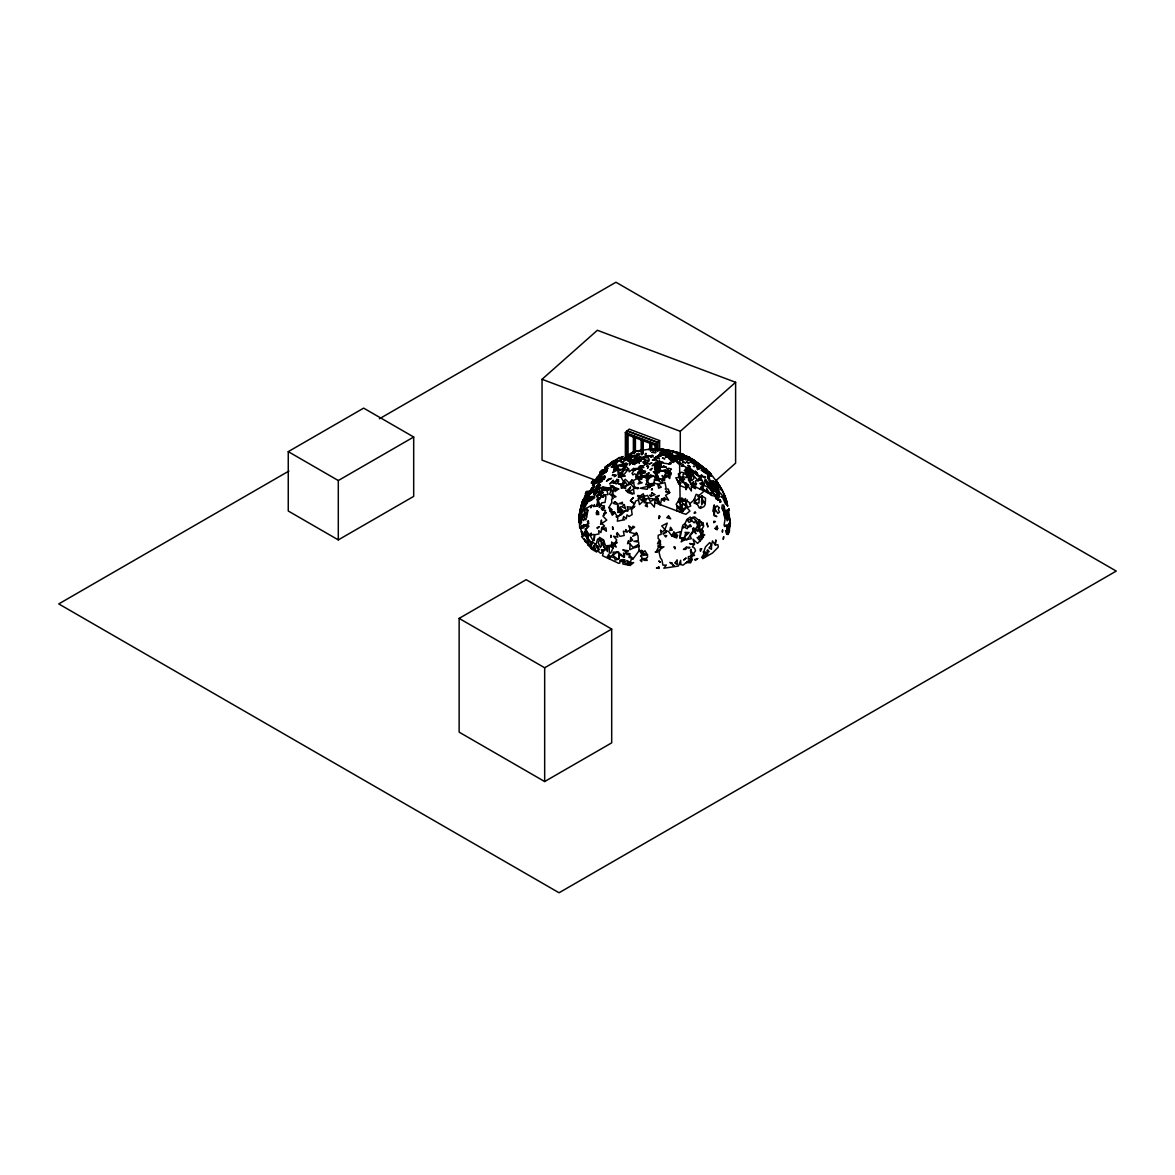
<?xml version="1.0" encoding="UTF-8"?>
<svg xmlns="http://www.w3.org/2000/svg" width="1175" height="1175" viewBox="0 0 1175 1175"><rect width="100%" height="100%" fill="white"/><g stroke="black" fill="none" stroke-linecap="round" stroke-linejoin="round"><path stroke-width="1.5" d="M714.444 487.184L716.309 489.432L714.312 490.93L714.664 488.315L719.085 497.172L717.969 497.143L718.468 494.455L716.912 492.883L712.858 489.637L713.034 491.738L709.098 487.625L709.964 485.143L713.68 491.796L711.448 491.635L711.507 495.395L715.34 496.261L715.737 498.699L719.996 500.726L715.678 494.44L715.34 496.261L713.548 492.81L710.816 492.633L711.507 495.395L703.59 489.373L709.274 492.913L706.66 488.756L708.099 492.913L697.142 487.728L693.221 485.216L693 483.38L696.349 484.688L693.705 484.761L693 483.38M629.815 464.184L630.094 461.32L632.414 461.511L629.492 465.183M600.689 478.049L598.736 482.558L597.355 482.808L601.203 476.58L598.736 477.476L598.192 476.462L604.728 469.883L603.025 472.849L604.156 472.658L604.538 471.513L603.025 471.16L598.633 475.89L598.736 477.476L600.587 477.358L600.866 479.415L605.331 476.918L604.2 479.4M622.633 462.994L623.337 461.525L628.801 458.265L622.941 459.425L627.729 455.621L631.621 454.431L628.919 454.578L631.812 453.55L630.49 453.418L635.675 451.479L632.341 452.287L637.393 450.862L650.921 449.056L653.785 450.598L652.889 449.761L671.263 451.538L666.622 451.082L668.737 452.155L667.385 450.818L669.163 451.009L664.007 449.599L663.038 449.482L666.563 450.422L662.098 450.818L663.669 450.26L657.075 449.335L666.651 449.878L660.923 449.114L675.537 451.89L665.946 449.687L673.804 451.347M655.195 480.516L656.223 478.357L654.769 477.593L657.721 477.241L660.512 479.429L657.971 480.413L656.869 480.325L656.854 479.18L657.971 480.413M603.01 487.067L601.908 487.317M600.543 485.642L599.456 484.688L594.844 491.458L594.095 494.807L596.915 492.252L601.6 491.062L601.321 488.462L598.677 487.728L592.567 490.753L593.448 489.02L591.363 492.913L588.029 494.587L585.928 500.697L586.898 503.385L579.995 516.427L580.068 512.271L579.76 513.123L578.717 522.537L580.538 508.437L579.907 511.198L579.76 512.153L582.242 502.004L581.052 508.878L582.257 505.705L580.993 506.587C580.803 504.222 590.335 483.762 587.72 493.882L591.877 489.387C592.743 485.686 596.327 483.131 597.267 478.959L598.192 476.462L592.435 485.231L596.401 480.619L596.533 482.91L594.991 482.293L593.037 483.909L597.208 476.844L598.633 475.89L599.47 476.83L602.261 472.849L599.162 474.759L603.025 471.16L604.538 471.513M671.292 459.91L671.792 459.131L669.838 457.104M599.088 488.036L596.871 491.209L598.677 487.728M601.952 474.127L596.533 482.91L600.425 478.842L605.331 476.918M633.78 468.149L632.87 470.411L636.938 469.119L635.807 468.37L632.018 473.275L632.914 474.891L634.441 473.863L636.688 474.832L638.495 476.712L638.054 479.268L640.404 476.418L640.551 471.601L639.964 469.985L637.202 468.37M607.989 464.889L604.993 467.87L610.104 465.212L613.835 461.158L610.178 464.287L624.336 458.265L623.661 459.704L630.064 459.072L632.62 456.737L631.048 457.046L632.899 456.267L631.592 455.782L636.835 455.063L636.806 453.888L641.051 457.413L645.707 456.708L646.133 457.824L648.482 457.912L649.364 460.071L644.693 460.409L643.327 462.979L645.809 462.495L644.693 460.409L648.894 461.349L643.592 465.623L639.435 466.196L638.759 468.223L641.197 466.049L643.827 467.503L634.808 468.972L635.616 470.117L632.796 469.104L629.183 471.836L628.684 468.752L624.424 474.054L621.208 475.758L618.74 475.537L618.373 477.388L625.247 475.978L621.208 475.758L620.929 477.212L623.499 481.442L625.056 481.765L621.017 485.378L621.369 488.33L630.329 484.027L625.291 479.282L621.751 484.35L618.006 483.454L622.412 485.495L622.486 487.419L625.658 488.58L625.438 486.009L623.249 486.406L624.013 483.322L625.688 482.514L627.053 485.275L632.179 479.723L631.048 482.029L633.619 482.47L634.691 488.315L638.466 488.492L637.922 487.508L637.349 488.668L635.734 487.228L633.384 487.126L630.975 484.467L633.619 482.47L633.516 480.428L639.42 477.549L639.156 481.148L641.726 475.846L646.221 478.152L653.99 476.139L655.958 478.019L658.176 476.154L656.384 479.018L654.372 479.4L653.932 485.143L650.025 484.541L647.278 486.45L640.14 488.212L647.234 489.314L647.924 487.419L653.858 485.246L650.436 485.025L646.25 480.134L649.334 477.887L645.736 484.732L654.431 483.116L657.897 484.306L661.275 487.155L658.617 488.198L657.897 484.306L664.991 482.646L666.034 487.552L665.241 489.153L668.134 488.962L669.706 492.633L665.564 495.321L668.663 500.212L665.021 498.714L661.525 499.302L660.35 504.927L655.195 499.243L649.437 498.347L640.918 499.845L643.107 501.137L646.118 500.756L644.032 502.694L650.803 502.973L654.313 507.101L655.195 499.243L650.172 501.49L647.645 495.424L643.518 496.438L637.775 495.453L637.482 496.188L640.507 495.732L643.298 493.706L644.708 498.567L643.107 501.137L639.464 504.648L638.495 499.86L635.528 501.137L634.808 503.664L630.285 500.638L634.206 503.913L632.37 507.409L629.991 508.951L627.949 509.216L627.215 506.733L632.37 507.409L634.823 506.278L631.489 509.73L632.135 514.577L628.977 516.471L626.995 514.87L626.275 518.792L623.675 516.457L622.97 518.762L624.718 519.688L617.345 521.186L617.8 517.881L616.361 516.809L616.655 515.487L614.319 511.83L614.657 513.02L612.263 515.223L608.9 507.673L611.955 510.141L610.031 511.331L611.793 509.583L609.017 507.159L611.837 502.474L611.587 499.213L613.35 498.494L612.204 497.524L612.792 490.988L612.293 494.176L616.008 496.673L614.334 497.319L612.983 494.19L611.514 495.542L609.502 493.97L610.633 492.002L609.825 488.345L612.454 485.76L610.985 487.816L611.397 490.871L609.825 488.345L603.921 487.096L598.971 488.55L598.413 487.757L598.809 483.468L601.938 477.726L604.611 475.567L604.949 476.844L601.938 477.726L599.162 480.399L598.178 481.926L598.809 483.468L602.143 480.839L601.292 481.618L598.06 480.267L599.162 480.399L600.146 477.814L598.119 480.193L599.661 476.007L604.684 469.192L619.533 457.442L604.802 467.459L614.305 460.409M620.283 460.982L622.074 459.072L618.329 461.437M665.593 457.31L667.18 456.267M601.717 491.738L596.459 496.526L599.426 492.325L599.456 484.688M600.072 481.97L542.042 460.13L542.042 379.29L597.37 330.278L735.609 382.301L735.609 463.141L712.667 483.468M625.364 459.484L625.364 432.532L629.198 429.125L659.616 440.581L659.616 449.57M634.603 462.627L633.384 463.699L633.384 460.262M655.782 451.156L655.782 443.974L659.616 440.581M655.004 450.348L655.004 445.178L656.942 443.46L656.942 450.363M680.281 458.265L680.281 431.313L735.609 382.301M654.681 502.518L680.281 512.153L687.023 506.175M689.725 503.781L695.13 499.008M697.818 496.614L704.574 490.636M725.092 496.555L724.006 493.985L726.003 498.978L723.638 493.573L727.193 502.548L722.801 491.429L723.506 492.883L717.763 482.896L709.347 472.174L710.963 474.245C704.677 469.838 709.377 470.235 711.257 475.317L706.058 469.031L706.072 470L704.016 468.296L709.964 475.758L707.232 471.043L706.175 470.837L706.586 472.423L690.445 459.352L688.682 459.454L685.73 457.354L688.139 460.321L675.889 456.767L679.135 459.278L669.926 456.106L667.576 457.413L670.396 457.839L673.128 457.002L672.878 456.252L669.926 456.106L673.128 457.002L672.306 459.484L674.494 460.938L676.624 460.747L679.62 463.449L679.547 460.85L680.281 512.153M613.967 460.688L610.398 463.038M638.495 460.203L634.485 462.656L629.036 463.258L634.617 460.012L640.874 460.997L638.73 461.951L639.376 463.391L639.171 461.114L641.021 461.041M288.257 451.641L363.648 408.122L413.688 437.012L413.688 496.379L338.297 539.898L288.257 511.008L288.257 451.641L338.297 480.531L413.688 437.012M288.933 471.028L58.75 603.921L559.05 892.765L1116.25 571.079L615.95 282.235L379.407 418.785M459.131 618.388L526.15 579.686L611.69 629.08L611.69 742.85L544.671 781.537L459.131 732.143L459.131 618.388L544.671 667.767L611.69 629.08M608.107 468.399L604.758 470.088L606.403 469.897M700.55 476.154L701.225 478.577M625.262 459.072L626.98 457.824L629.051 461.099L640.639 457.016L636.571 458.558M620.473 466.02L623.073 465.006M662.95 462.157L658.558 464.478L654.46 463.332L658.499 462.186L660.614 462.862L661.701 467.048L665.843 467.151L671.16 473.407L670.808 475.067L664.903 475.082L664.565 480.692L661.643 480.472M642.828 461.951L644.355 461.496L644.781 464.536L647.895 463.655L644.355 463.229M668.781 458.691L671.938 458.162L671.512 457.266L672.541 456.855L671.278 457.046L672.57 456.473L675.552 456.693L673.951 455.709L670 454.96L675.654 457.163L673.73 457.897L674.127 459.381L677.887 459.792L674.494 459.822L678.416 463.831L681.368 463.391M606.065 490.518L608.958 489.711L602.746 489.329L609.149 488.124L603.186 488.139M629.051 461.099L634.603 459.675L634.03 459.131M627.259 464.536L625.643 464.757L625.643 463.42M689.02 467.033L687.287 467.209L684.261 470.587L691.473 474.788L691.708 475.743L689.652 476.418L693.867 473.246L690.518 471.616L691.473 474.788L689.842 471.586L688.521 472.365L688.8 471.072L686.567 470.397L685.627 471.41L687.067 476.448L691.355 480.061M665.241 456.869L666.049 456.869M645.898 477.344L650.436 477.579M659.307 456.722L656.017 456.561L656.531 457.354M663.082 455.195C652.668 455.665 665.77 451.597 669.192 453.932L667.797 455.68L665.799 455.665L667.797 455.68L665.637 454.593L668.252 454.813L666.416 453.491L667.943 453.418L661.554 452.067L665.799 454.343L659.895 452.169L661.613 453.521L659.337 454.417L661.187 455.459L658.22 455.577L660.938 456.414M696.981 467.768L699.536 468.781L700.726 467.195L703.928 468.032L691.517 458.441L703.605 467.444L694.19 460.262L699.008 464.727L676.58 453.844L681.133 454.064L683.718 455.65L670.661 451.009L675.228 452.551L673.539 451.435M696.995 464.478L698.347 466.446L695.541 465.271M633.075 463.978L634.867 464.595M542.042 379.29L680.281 431.313M627.083 431.005L657.501 442.446L657.501 451.435M625.364 432.532L655.782 443.974M655.004 445.178L626.143 434.309L626.143 458.426M610.31 485.818L618.843 489.035M627.377 492.252L632.488 494.176M639.317 496.746L646.147 499.316M682.631 456.385L683.395 456.722M696.305 466.548L698.64 467.665L696.569 466.064M725.812 498.729L727.707 506.19L726.591 501.079L727.193 505.059L726.326 502.841L725.577 504.207L722.214 496.54L721.332 496.996C724.123 495.718 720.334 493.353 719.232 492.002L717.763 487.126L716.03 485.51L718.836 489.711L715.957 487.038L712.961 480.56L717.293 490.665L714.65 489.549L714.473 490.489L710.126 487.287L708.055 484.085L708.29 486.421L709.729 485.51L708.554 482.103L712.711 485.745L715.457 490.122L714.738 487.933L713.504 488.447L711.286 482.852L712.711 485.745L710.478 486.391L710.919 488.962L704.633 485.51L702.474 481.118L698.787 479.606L702.253 480.325L698.376 478.666L701.651 476.771L705.176 476.551L705.044 478.21L701.372 474.773L701.651 476.771L699.389 475.611L700.638 477.755L694.836 473.554L697.083 473.231L697.832 474.392L694.337 472.497L691.473 469.192L690.944 470.72L693.265 472.335L693.647 471.131L690.944 470.72L683.101 465.373L681.192 465.902L683.218 466.284L683.174 464.228L680.178 463.64M706.058 469.031L705.132 468.399L707.306 470.441M714.664 488.315L718.439 491.561L718.468 494.455L717.543 492.78L719.893 496.702L718.483 495.395L717.484 496.819L718.013 500.344L715.634 494.998L711.242 492.472L712.05 491.473L710.904 488.741L707.805 485.216L709.098 487.625M716.765 481.412L722.61 490.988L716.133 480.325L717.249 481.941M708.011 477.74L709.92 480.355M705.646 479.797L707.673 482.94L706.704 483.542L705.117 479.841M712.476 482.382L713.739 484.834M712.74 486.509L714.312 490.93L712.021 486.92L710.655 490.357L709.113 486.186L711.183 486.979L710.919 486.186M638.686 467.459L639.435 469.677L642.299 469.486L639.964 469.985L642.328 472.893L640.933 479.503L640.404 476.418L646.485 477.182L645.721 475.17L641.286 476.462L642.035 478.974M659.616 460.35L659.616 471.131L655.782 474.524L655.782 461.951M657.721 451.244L657.721 442.255L627.303 430.814L627.083 459.763M657.721 462.025L657.721 472.82M657.501 460.424L657.501 473.011M656.942 462.421L656.942 471.028L655.004 472.747L655.004 464.125M651.758 443.239L651.758 450.128M650.965 442.931L650.965 449.834M650.539 451.215L650.539 442.593L649.746 442.299L649.746 449.188M643.18 440.008L643.18 453.785M642.387 439.714L642.387 453.491M641.961 454.872L641.961 439.362L641.168 439.068L641.168 454.578M635.411 437.085L635.411 452.595M635.411 459.484L635.411 462.921L634.192 464.008L634.192 460.556M634.603 436.792L634.603 452.287M634.192 453.668L634.192 436.439L633.384 436.145L633.384 453.374M628.067 434.324L628.067 460.159M544.671 667.767L544.671 781.537M338.297 480.531L338.297 539.898M654.725 449.717L655.856 450.613L654.725 449.717M675.023 547.242L675.023 548.901L673.892 546.83L675.023 547.242M728.412 510.303L728.412 512.55L727.369 509.774L727.193 511.375L728.28 518.058L726.517 510.391L725.548 511.242L725.239 515.825L723.888 514.224L725.078 518.909L724.064 525.298L725.225 525.034L724.476 526.473L727.648 525.019L728.192 530.292L727.193 531.688L726.752 525.181L727.766 525.857L727.281 530.072L728.192 530.292L729.264 523.007L728.015 534.228L729.367 531.996L729.719 524.535L727.795 534.537L727.207 532.848L726.693 534.287L725.592 530.748L727.281 530.072L728.383 526.679L728.911 529.749L730.395 523.477L729.748 525.93L730.307 522.508L728.412 510.303M590.849 505.647L590.834 507.82L591.759 504.942L593.816 506.704L594.359 504.604L595.064 506.41L596.915 506.102L599.485 503.208L599.162 507.365L600.719 505.573L600.278 504.222L598.736 505.309L598.648 500.623L596.915 506.102L597.62 500.388L596.753 499.728L599.808 498.758L602.026 495.395L603.216 497.304L604.493 494.807L607.989 494.616L606.697 489.241L604.684 490.518L603.553 489.593L599.823 495.174L598.222 494.117L597.311 497.906L597.722 499.008L598.178 497.275L599.808 498.758L601.189 495.894L603.216 497.304L603.73 494.293L605.992 496.643L605.037 502.445L601.85 502.709L600.924 505.632L604.391 505.823L604.053 507.057L602.276 509.847L600.998 508.07L604.053 507.057L604.552 507.938L602.276 509.847L605.551 510.435L603.01 516.178L606.77 520.114L600.557 524.373L601.394 520.055L601.894 523.595L604.582 526.003L601.82 527.384L600.939 532.583L598.721 530.674L598.942 533.979L594.932 534.713L594.08 540.559L594.168 534.434L591.201 534.977L590.335 533.479L590.056 535.198L592.89 540.515L591.333 545.655L591.627 541.939L595.373 543.819L591.715 548.989L581.508 536.505L582.374 536.108L582.11 531.57L581.508 532.451L581.361 531.555L583.094 536.299L579.892 526.576L579.672 528.045L579.437 522.508L581.155 515.002L581.478 522.787L579.892 524.52L582.712 514.386L585.914 515.193L586.604 517.587L587.897 510.273L586.237 508.423L590.849 505.647M660.6 530.336L661.202 534.302L658.22 535.286L658.103 538.414L659.542 539.751L657.486 543.79L660.497 543.863L660.791 544.98L657.736 545.949L658.764 547.051L663.948 546.786L657.486 551.09L657.06 549.988L659.204 545.905L661.187 547.08L659.058 552.25L660.321 557.611L661.98 560.123L662.906 565.146L666.328 565.087L663.831 568.201L678.43 566.071L680.633 560.299L680.839 564.529L679.679 564.162L683.072 565.16L688.947 560.431L692.002 559.506L690.445 550.488L694.572 555.393L688.403 556.656L688.256 559.021L690.239 558.36L695.585 550.767L694.543 548.152L692.325 546.904L693.911 544.994L689.534 543.511L694.601 544.172L692.956 539.134L697.553 543.393L702.209 538.767L701.284 537.386L697.127 537.533L700.036 541.087L699.801 537.548L698.611 536.432L701.078 535.418L703.252 531.159L701.402 529.293L698.934 531.129L698.376 527.296L703.076 523.227L703.678 526.194L700.3 532.378L701.078 535.418L702.826 531.247L702.048 533.494L703.458 537.474L701.284 537.386L704.736 534.992L700.3 532.378L698.831 520.452L694.66 516.927L691.326 517.896L691.12 521.347L689.005 522.405L686.861 519.585L690.224 517.015L691.252 519.893L694.131 522.846L695.747 520.525L692.956 517.367L691.252 519.893L686.861 519.585L684.981 523.624L682.778 525.254L680.017 537.988L684.158 540.103L691.341 538.649L689.975 535.257L693.279 530.41L693.647 527.795L692.457 528.765L695.967 533.714L693.984 530.483L695.086 528.192L697.407 531.379L698.258 529.94L694.19 530.894L686.817 539.751L684.129 537.886L680.017 537.988L680.266 531.673L674.92 533.288L677.696 535.462L676.58 537.988L671.718 535.888L668.487 531.394L666.107 530.894L661.731 525.915L667.238 523.154L664.947 529.543L662.157 532.04L660.6 530.336M711.242 481.133L712.652 482.661L711.242 481.133M635.778 476.492L636.116 478.166L638.495 476.712L636.336 475.346L635.778 476.492M708.745 475.302C709.362 478.166 706.645 473.628 708.745 475.302M691.385 486.303L691.311 491.003L687.727 485.525L685.774 486.142L684.775 483.439L681.941 482.058L684.79 478.857L679.649 479.194L678.327 474.01L681.28 472.218L686.053 473.349L687.595 475.39L686.802 476.477L691.106 478.343L692.178 480.34L693.999 478.431L693.177 475.008L698.288 481.03L695.791 480.634L695.115 482.147L696.584 483.645L692.09 484.849L692.148 486.112L695.556 488.697L691.385 486.303M729.969 520.408L729.954 521.7L730.072 519.056L729.969 520.408M711.521 545.068L711.448 549.327L708.995 547.917L711.521 545.068L712.476 540.926L714.973 544.803L715.883 539.913L715.384 545.024L717.881 544.671L718.322 547.124L712.476 553.043L702.635 558.668L706.704 555.143L705.514 552.118L703.898 551.589L703.164 552L706.16 555.099L701.592 557.538L704.413 553.028L703.898 551.589L705.529 546.801L709.759 542.512L711.521 545.068M634.911 459.146L634.867 461.114L632.179 461.217L634.911 459.146M640.507 495.732L640.008 498.934L638.084 498.406L640.507 495.732M590.452 541.793L591.715 548.989L586.942 541.352L588.425 539.442L586.575 537.988L585.928 533.876L587.148 531.159L585.282 536.182L585.928 533.876L588.19 537.107L587.089 539.707L590.452 541.793M613.306 486.303L613.188 490.342L614.995 488.756L618.226 489.211L614.995 491.561L614.995 488.756L613.306 486.303M642.842 551.281L642.916 555.408L647.484 554.806L647.513 557.097L644.722 560.357L642.226 558.845L641.579 556.245L640.566 556.451L641.8 554.365L639.009 549.812L638.657 542.028L633.913 541.381L638.275 540.471L638.069 535.991L636.424 532.51L632.708 536.299L637.026 534.214L630.02 532.422L629.903 529.91L627.391 531.79L625.614 529.572L626.833 531.996L623.367 531.159L624.204 535.506L620.033 536.387L617.154 532.525L617.242 534.155L616.537 533.891L617.859 537.107L613.556 536.211L616.699 539.913L614.554 543.643L612.19 545.068L605.683 546.052L603.407 539.81L599.514 537.386L598.927 539.296L600.249 538.664L598.237 542.659L600.352 547.535L601.336 546.14L601.13 540.427L603.407 539.81L604.097 543.526L603.201 545.523L605.345 549.518L601.791 541.719L598.751 539.442L597.576 539.119L596.107 544.333L595.945 546.801L598.339 549.312L599.118 552.353L600.939 553.322L602.305 552.015L603.172 553.263L602.496 555.702L618.784 563.354L619.915 563.001L619.812 560.093L621.839 559.755L621.002 561.342L623.176 562.105L622.838 564.029L630.197 565.395L633.678 562.561L625.981 563.824L624.204 562.017L627.097 560.548L630.784 562.957L630.197 565.395L625.981 563.824L628.449 561.914L630.197 565.395L630.99 559.697L633.134 558.801L639.479 550.194L642.784 553.19L647.484 554.806L644.957 550.722L642.784 553.19L641.388 550.282L642.842 551.281M614.922 464.096L613.409 467.488L618.447 466.886L614.026 468.561L616.684 463.582L612.924 464.228L617.888 461.364L615.715 461.657L614.877 462.803L617.888 461.364L611.117 466.974L612.19 467.386L616.434 464.008L614.922 464.096M703.81 482.808L703.487 487.126L702.694 486.068L703.81 482.808M650.671 486.318L649.364 487.787L647.278 486.45L650.671 486.318M669.794 476.727L669.721 478.504L667.591 476.418L666.107 477.344L664.903 475.082L667.708 476.345L668.825 474.729L669.794 476.727M587.75 538.253L587.985 545.288L589.336 545.743L590.408 543.364L589.982 540.838L587.75 538.253M663.728 533.465L662.979 533.92L666.298 532.393L666.107 530.894L663.728 533.465M690.856 549.401L691.106 550.576L690.856 549.401M618.755 469.339L617.977 474.597L623.044 470.925L626.069 466.49L628.361 468.81L623.044 470.925L622.368 474.421L619.181 474.862L622.163 473.04L619.181 473.569L618.226 471.718L618.755 469.339L622.28 469.442L624.836 467.988L623.94 467.532L622.28 469.442L618.682 470.808L615.935 469.192L613.541 470.191L618.403 468.282L616.948 468.311L612.572 472.614L618.755 469.339M586.501 495.512L586.354 498.347L587.294 494.513L585.458 495.923L585.429 494.983L588.572 491.444L589.468 492.119L589.072 495.409L587.617 498.273L587.294 494.513L586.501 495.512M611.69 542.248L611.543 545.097L613.012 548.182L610.662 553.19L609.34 552.97L609.208 545.626L613.012 548.182L612.19 545.068L616.243 547.08L614.554 543.643L611.69 542.248M619.225 554.541L619.034 558.551L618.931 552.294L617.653 551.956L613.071 552.206L613.761 557.655L610.53 556.407L617.653 551.956L619.225 554.541L624.38 557.303L624.674 553.631L623.455 553.117L624.38 557.303L619.783 553.572L619.225 554.541M686.024 501.446L685.95 503.135L687.448 499.992L685.289 500.521L685.524 498.508L684.188 501.27L678.195 501.402L676.139 504.325L678.974 509.142L680.56 508.305L681.72 505.147L683.806 504.046L689.945 511.052L685.965 514.298L681.309 512.829L685.627 508.143L680.971 511.992L676.8 510.817L677.123 505.603L683.351 510.919L681.72 505.147L678.195 501.402L679.121 498.317L681.338 500.124L684.819 500.403L681.735 497.877L681.823 501.916L683.703 504.604L686.538 504.016L686.89 507.688L690.753 506.014L688.77 501.843L686.024 501.446M713.724 506.161L713.005 511.507L713.724 510.934L714.253 515.781L716.823 516.618L714.194 514.9L715.222 508.364L714.297 504.868L713.724 506.161M707.835 551.222L707.688 553.998L706.586 553.778L707.835 551.222L709.083 551.648L707.688 549.724L706.909 550.972L707.835 551.222M579.128 517.352L579.04 518.909L579.304 516.618L579.128 517.352M624.909 463.802L624.821 465.682L622.897 466.827L624.16 467.077L627.641 464.257L626.334 463.053L624.909 463.802M591.774 498.082L591.172 500.271L588.352 501.681L589.321 496.628L590.173 496.54L589.321 499.492L588.719 498.846L586.898 503.385L585.238 502.768L586.354 498.406L592.553 490.607L591.363 492.913L594.418 491.106L593.962 494.748L594.903 491.987L596.915 492.252L593.302 497.803L593.595 496.614L594.814 497.627L591.172 500.271L591.143 496.673L592.464 496.379L591.774 498.082M609.34 556.172L609.193 558.654L610.471 557.567L608.723 554.306L607.064 557.464L609.34 556.172M723.991 506.733L725.68 512.315L721.803 508.628L722.243 504.971L723.594 505.059L724.358 507.38L723.991 506.733M610.883 535.389L610.75 537.416L610.883 535.389M693.265 482.029L693.074 484.923L695.747 487.669L692.148 486.112L688.344 479.767L690.21 480.222L691.443 484.717L692.648 484.276L693.265 482.029M713.93 521.377L713.842 522.699L715.384 521.538L713.93 521.377M587.074 524.212L586.766 528.633L588.895 526.297L587.074 524.212M607.827 545.553L607.402 551.545L605.947 548.079L607.827 545.553M701.827 482.822L701.666 485.069L699.742 483.395L701.827 482.822M630.182 544.084L629.741 549.768L633.531 547.947L630.182 544.084M701.96 495.997L701.71 499.375L702.694 500.227L701.96 495.997L694.807 501.343L694.043 503.062L697.245 504.251L693.926 499.992L696.202 494.293L699.419 495.732L698.919 503.076L696.672 503.032L699.316 508.055L700.946 506.366L700.579 508.349L704.133 506.44L705.22 504.369L705.529 498.156L701.96 495.997M620.752 512.036L620.591 513.886L618.182 516.589L616.361 516.809L621.149 514.914L626.025 509.935L628.214 510.772L624.278 511.375L620.591 513.886L620.679 506.675L617.683 509.583L617.609 504.472L618.902 507.703L617.697 512.462L620.415 512.006L618.593 510.743L621.281 509.23L622.985 510.493L620.752 512.036M722.552 530.043L722.39 532.011L722.552 530.043M585.561 540.794L585.444 541.983L584.21 538.943L585.561 540.794M581.698 509.348L580.832 513.005L581.698 509.348M601.982 550.062L601.879 550.987L601.306 549.797L605.375 549.724L602.878 551.736L601.982 550.062M630.27 529.852L630.02 532.422L633.002 526.209L634.632 527.09L632.458 528.618L628.713 525.739L630.27 529.852M728.324 531.144L728.015 534.228L728.324 531.144M697.451 468.619L697.348 469.633L698.831 468.972L697.451 468.619M724.167 511.272L723.932 513.475L725.137 510.567L723.653 511.712L722.698 510.156L723.624 507.438L724.167 511.272M630.696 537.372L630.226 541.572L632.693 540.206L630.696 537.372M579.334 514.87L579.069 517.073L579.716 512.506L579.334 514.87M584.034 504.751L584.21 508.143L582.991 508.643L583.696 506.91L584.21 508.143L585.238 502.768L587.456 499.213L583.446 504.927L584.871 499.213L584.034 504.751M591.392 533.332L591.201 534.977L591.392 533.332M585.194 496.496L583.769 500.726L585.194 496.496M579.716 513.328L579.422 516.119L580.068 512.271L579.716 513.328M661.275 461.657L661.026 463.655L653.858 457.897L656.517 457.824L656.105 456.737L659.469 458.691L657.251 457.868L658.176 457.325L657.398 456.091L663.434 453.932L671.16 455.357L677.461 459.513L669.809 458.882L670.572 460.365L674.494 460.938L673.598 462.465L671.792 461.364L674.494 460.938L670.132 462.377L669.118 463.905L663.214 463.141L661.275 461.657M717.352 527.751L717.132 529.396L714.855 528.295L717.058 529.778L717.749 528.148L717.132 529.396L716.074 527.061L717.088 525.827L717.352 527.751M581.449 525.945L581.052 528.647L581.875 525.196L581.449 525.945M723.638 536.813L723.271 539.252L723.638 536.813M686.156 547.388L685.847 549.357L683.439 549.415L686.156 547.388L689.842 547.271L689.24 548.093L686.156 547.388M659.204 515.972L658.778 518.645L660.174 516.545L659.204 515.972M727.061 514.18L725.445 518.072L725.856 516.295L727.207 520.819L728.001 520.128L727.061 514.18M721.068 488.301L718.336 484.129L722.287 490.562L721.127 488.301M720.143 499.757L719.717 502.357L721.112 501.725L720.143 499.757M659.616 471.204L659.351 472.673L653.285 471.704L655.092 473.745L655.459 472.144L659.616 471.204M589.072 496.129L588.837 497.304L589.072 496.129M642.226 558.845L641.653 561.709L640.213 560.299L642.226 558.845M699.903 466.313L701.357 467.958L697.921 467.474L696.173 463.684L692.281 462.759L694.513 464.698L694.807 463.273L699.903 466.313M651.758 492.648L651.053 496.114L649.731 495.351L651.053 496.114L655.077 494.646L651.758 492.648M665.021 498.714L664.492 501.226L661.525 499.302L664.712 497.598L665.021 498.714M703.076 523.227L702.606 525.519L699.536 519.776L698.831 520.452L699.022 523.389L701.211 521.832L703.076 523.227M603.363 473.554L597.913 478.343L603.363 473.554M643.092 471.395L638.862 470.984L637.908 472.218L640.625 472.864L643.092 471.395M585.605 525.622L585.4 526.532L585.165 524.726L585.605 525.622M686.964 485.627L686.038 489.74L687.727 485.525L688.844 485.157L681.103 480.399L683.13 476.815L683.042 474.48L686.053 473.349L686.729 476.051L687.213 473.422L691.106 478.343L692.031 475.537L687.757 473.275L688.638 475.302L690.063 474.612L691.106 478.343L683.13 476.815L675.801 477.784L680.442 485.716L685.245 487.669L686.964 485.627L686.244 483.175L684.775 483.439L686.964 485.627M580.876 506.616L580.656 507.6L580.876 506.616M671.366 469.251L667.209 473.349L664.903 472.702L671.16 473.407L669.5 471.895L661.363 470.969L658.822 469.31L659.586 468.105L658.059 464.859L653.843 463.875L652.125 465.755L658.059 464.859L654.548 467.9L656.707 471.542L658.367 469.28L654.548 467.9L659.586 468.105L661.363 470.969L665.52 469.692L666.24 471.219L668.766 468.223L671.366 469.251M707.027 523.213L707.82 526.767L707.027 523.213M586.34 528.809L585.62 531.908L585.15 528.838L586.34 528.809M586.442 512.917L585.914 515.193L586.868 512.946L585.341 512.08L584.107 514.621L582.433 518.909L583.314 520.584L584.636 519.247L584.386 510.538L586.237 508.423L585.811 509.877L587.897 510.273L586.442 512.917M611.778 485.583L611.485 486.788L611.778 485.583M650.891 475.273L650.392 477.417L647.293 477.403L650.891 475.273M670.514 527.413L669.779 530.439L672.452 530.087L670.514 527.413M662.964 478.842L661.892 483.204L656.384 479.018L662.964 478.842M585.914 518.983L585.708 519.805L584.636 519.247L585.914 518.983M583.74 524.608L582.727 528.412L584.783 526.356L583.74 524.608M635.161 461.863L634.706 463.567L632.547 463.993L633.442 461.966L637.393 462.642L634.706 463.567L635.19 461.731L640.83 457.516L633.971 457.383L637.114 456.561L636.762 457.663L637.79 457.192L635.925 458.558L637.805 460.145L641.065 460.424L641.8 459.072L635.161 461.863M593.816 486.127L593.023 489.035L594.947 486.685L593.816 486.127M647.954 466.93L647.587 468.208L647.954 466.93M688.197 468.311L688.653 468.928L688.197 468.311M685.921 558.14L683.835 559.887L685.921 558.14M655.033 457.986L654.504 459.719L652.404 460.071L655.606 459.822L655.033 457.986M583.006 499.713L582.433 501.475L583.006 499.713M628.493 540.764L627.538 543.731L629.022 543.1L628.493 540.764M689.417 470.72L689.02 471.998L685.715 469.662L689.417 470.72M614.745 475.155L614.261 476.683L616.478 475.361L612.968 474.671L612.278 475.464L614.745 475.155M629.58 553.66L629.727 555.643L633.134 558.801L628.948 557.317L629.58 553.66L625.57 552.529L627.068 554.835L629.58 553.66M594.888 548.637L596.694 552.044L592.553 549.68L592.127 547.579L594.609 549.474L593.772 545.993L594.888 548.637M660.394 540.808L660.453 542.659L658.543 541.822L660.394 540.808M588.895 535.022L588.19 537.107L588.117 532.877L588.895 535.022M643.136 458.617L645.369 459.572L641.976 458.044L645.707 456.708L641.903 458.735L643.136 458.617M687.874 527.017L687.272 528.721L685.466 527.81L684.981 523.624L687.874 527.017L691.341 526.459L690.151 524.623L687.874 527.017M685.451 534.17L684.158 540.103L681.148 541.925L682.352 539.046L689.182 532.495L684.981 532.378L686.464 534.214L685.451 534.17M603.039 528.574L602.672 529.587L601.556 528.544L605.977 527.869L606.373 531.262L603.039 528.574M597.297 510.655L596.342 513.137L597.297 510.655M604.273 513.548L603.539 515.428L606.344 512.52L604.273 513.548M589.116 491.62L588.087 494.234L589.116 491.62M642.035 452.287L641.565 453.491L643.136 452.419L642.035 452.287M630.476 487.184L628.889 491.15L627.7 489.99L630.476 487.184M697.788 524.637L696.467 527.972L698.229 527.34L697.788 524.637M692.002 559.506L690.65 562.825L686.141 562.517L690.298 561.65L692.002 559.506M607.299 470.353L605.786 472.585L607.299 470.353M602.628 477.917L601.468 480.766L604.332 478.666L602.628 477.917M591.98 487.831L589.468 492.119L591.98 487.831M683.85 527.193L683.527 527.957L682.499 527.164L683.85 527.193M616.89 479.4L614.877 483.189L612.939 483.175L614.114 481.897L616.141 484.012L618.682 481.324L616.39 480.59L618.799 480.002L616.89 479.4M719.144 507.615L718.307 509.583L719.511 512.05L717.91 513.431L715.692 510.082L714.797 510.846L713.533 510.023L717.044 505.793L719.144 507.615M728.691 517.72L728.911 518.88L728.133 512.829L728.691 517.72M610.897 482.705L609.737 483.968L613.365 480.178L613.747 481.588L610.897 482.705M692.472 471.381L694.161 473.084L692.472 471.381M586.531 491.458L585.444 493.485L586.531 491.458M596.724 486.053L594.844 491.458L597.678 488.55L596.724 486.053M613.629 512.036L612.807 513.783L612.146 511.58L613.629 512.036M591.671 482.396L591.304 483.16L593.302 480.134L591.671 482.396M701.607 548.784L700.418 551.251L700.168 548.989L701.607 548.784M590.482 492.648L589.072 495.409L588.029 494.587L589.894 492.061L590.482 492.648M704.941 502.268L704.486 503.15L703.649 501.417L701.49 500.712L701.813 504.663L703.649 501.417L704.941 502.268M638.245 451.538L642.182 450.48L638.245 451.538M648.306 455.577L647.983 457.148L647.278 456.546L648.306 455.577M666.577 535.624L665.799 537.019L664.374 535.447L666.577 535.624M673.877 532.055L671.718 535.888L674.45 534.243L676.962 535.918L675.008 536.857L673.877 532.055M584.607 531.849L583.241 534.228L585.062 535.653L584.607 531.849M609.164 479.503L606.491 481.207L608.474 479.003L611.543 478.401L609.164 479.503M646.735 503.414L645.251 505.882L647.469 506.778L646.735 503.414M652.052 468.414L650.965 470.176L649.893 469.692L652.052 468.414M606.256 466.402L605.727 467.239L606.99 466.123L606.256 466.402M656.678 472.717L655.65 474.347L657.721 477.241L654.739 476.433L657.618 475.963L656.678 472.717M652.14 488.771L651.405 489.931L652.433 489.74L652.14 488.771M719.702 493.735L719.115 494.631L718.101 492.927L719.702 493.735M643.503 471.058L642.989 471.821L645.604 471.337L643.503 471.058M603.039 492.428L599.823 495.174L603.039 492.428M701.284 486.935L699.962 488.888L703.428 489.05L701.284 486.935M637.761 473.261L636.688 474.832L640.625 472.864L637.761 473.261M625.805 456.869L627.993 456.062L625.805 456.869M645.912 453.418L645.339 454.211L645.912 453.418M624.645 463.64L622.97 465.961L615.906 465.726L624.645 463.64M671.997 563.133L671.424 563.927L669.882 562.384L671.997 563.133M662.23 454.255L661.496 455.254L666.607 454.358L668.913 455.621L666.196 456.796L667.591 455.327L662.23 454.255M697.568 522.478L696.584 523.83L695.747 520.525L697.568 522.478M711.081 482.044L710.581 482.719L707.835 478.137L709.347 477.77L709.641 480.59L711.081 482.044M639.699 481.779L638.054 483.938L642.167 482.719L639.699 481.779M646.47 455.357L645.618 456.458L645.06 455.21L646.47 455.357M649.011 472.938L646.456 475.86L652.977 475.699L647.293 475.023L646.764 473.701L649.011 472.938M677.064 560.152L674.788 562.987L677.255 564.573L677.064 560.152M630.064 459.072L628.184 461.423L627.773 460.718L630.064 459.072M666.196 491.135L665.608 491.855L669.706 492.633L666.196 491.135M629.403 455.592L627.612 457.751L632.194 455.65L629.403 455.592M720.216 487.831L721.465 490.107L720.216 487.831M602.716 469.706L599.955 472.203L602.716 469.706M598.472 512.124L596.43 514.474L598.736 514.547L598.472 512.124M599.133 526.708L597.414 528.618L596.988 527.678L599.133 526.708M604.185 472.908L605.404 472.159L604.185 472.908M633.398 497.613L630.828 500.33L633.398 497.613M665.99 467.18L663.508 466.078L665.99 467.18M702.253 470.323L701.137 470.117L706.66 473.789L702.253 470.323M613.306 528.823L612.777 529.382L612.498 526.752L613.306 528.823M614.848 501.666L613.203 503.355L616.097 504.251L617.36 503.429L614.848 501.666M668.56 515.884L666.754 517.676L670.675 518.821L668.56 515.884M695.071 512.109L694.043 513.108L695.806 512.814L695.071 512.109M659.234 495.498L656.531 498.112L655.4 496.907L659.234 495.498M597.781 550.576L596.592 550.855L597.781 550.576M624.703 559.741L623.308 561.048L622.633 559.535L624.703 559.741M624.278 504.589L621.942 506.763L625.497 508.54L624.278 504.589M614.525 461.158L613.614 461.966L615.318 460.718L614.525 461.158M688.007 458.382L685.818 458.235L688.007 458.382M697.642 558.58L695.527 560.372L694.601 559.579L697.642 558.58M695.174 471.219L697.083 473.231L695.174 471.219M691.605 462.568L690.342 461.804L691.605 462.568M652.36 455.915L650.686 457.222L653.138 456.341L652.36 455.915M639.406 454.152L636.688 454.681L639.406 454.152M682.558 461.878L685.524 462.803L682.558 461.878M716.074 482.558L716.309 484.188L718.968 486.582L716.045 481.809L718.777 485.892L716.074 482.558M689.196 467.43L690.445 468.59L689.196 467.43M704.457 470.808L703.076 469.956L704.457 470.808M633.516 489.035L629.227 491.928L634.133 493.823L633.516 489.035M616.758 542.189L614.554 543.643L616.89 543.085L616.758 542.189M598.472 484.673L597.238 485.481L599.955 484.673L598.472 484.673M650.157 449.408L648.673 449.482L650.157 449.408M689.872 466.46L688.065 465.359L689.872 466.46M621.34 457.192L619.416 458.397L623.161 456.532L621.34 457.192M684.658 455.694L688.315 458.059L684.658 455.694M680.296 458.926L679.488 459.41L682.043 460.365L680.222 458.397L683.174 460.159L680.296 458.926M680.707 483.189L678.827 484.218L677.343 480.267L680.707 483.189M644.708 471.865L642.446 473.158L645.148 473.011L644.708 471.865M637.878 544.818L633.839 547.08L634.588 547.785L639.288 546.287L637.878 544.818M652.668 455.459L649.129 455.959L652.668 455.459M648.468 466.328L646.852 466.167L648.468 466.328M694.513 466.49L693.47 466.402L694.513 466.49M637.305 451.156L640.375 450.583L637.305 451.156M651.758 462.935L649.232 464.037L651.758 462.935M630.578 458.074L627.641 459.337L631.474 458.367L630.578 458.074M657.236 551.178L655.224 552.044L657.515 552.162L657.236 551.178M660.379 562.326L658.969 561.107L660.379 562.326M658.852 567.026L656.428 568.024L659.278 568.392L658.852 567.026M702.165 468.135L701.416 467.312L702.165 468.135M622.339 502.371L618.917 503.62L622.603 503.884L622.339 502.371M678.9 458.896L681.926 459.983L678.9 458.896M628.258 550.767L625.614 551.589L622.779 549.841L628.258 550.767M689.108 462.788L687.933 463.156L686.494 461.834L689.108 462.788M670.91 463.699L668.81 463.655L670.91 463.699M637.364 450.847L634.515 451.538L637.511 450.921M618.021 559.344L615.259 560.034L614.158 556.436L618.021 559.344M691.223 459.175L690.445 459.352L691.693 459.968L691.223 459.175M665.388 477.403L663.214 477.77L662.024 475.596L665.388 477.403M623.073 461.79L620.87 462.127L623.602 462.847L623.073 461.79M658 498.743L656.517 498.964L660.35 504.927L658 498.743M588.425 521.068L587.353 521.23L588.66 523.844L588.425 521.068M653.77 448.835L651.817 448.997L653.77 448.835M662.788 450.818L661.907 450.892L663.523 450.936L662.788 450.818M668.296 472.394L666.827 472.497L669.486 473.731L668.296 472.394M715.957 487.038L717.793 490.269L715.957 487.038M672.658 454.123L670.102 454.284L669.779 452.757L672.658 454.123M712.623 487.39L710.86 487.493L708.819 482.808L712.623 487.39M708.554 476.786L707.247 476.859L709.347 477.77L708.554 476.786M655.679 452.551L652.022 452.316L655.679 452.551M706.557 480.457L704.721 480.502L707.042 484.732L706.704 481.809L704.721 480.502L706.557 480.457M646.118 558.507L642.975 558.566L644.722 560.357L647.263 560.416L646.118 558.507M664.683 458.764L662.538 458.103L664.683 458.764M661.701 467.048L658.764 465.153L661.701 467.048M683.747 459.072L680.501 458.382L683.747 459.072M664.492 450.26L662.612 449.893L664.492 450.26M679.033 453.007L678.107 452.918L679.899 453.623L679.033 453.007M690.122 459.043L686.494 458.691L691.252 460.879L690.122 459.043M598.853 549.386L597.414 545.729L598.853 549.386M717.264 489.211L715.002 486.758L717.264 489.211M680.398 456.634L675.008 455.445L680.722 457.501L680.398 456.634M627.817 490.827L625.746 490.372L628.082 491.928L627.817 490.827M673.583 565.248L672.511 564.955L673.98 566.13L673.583 565.248M690.268 457.795L687.992 456.649L690.268 457.795M679.458 454.593L677.387 453.55L679.458 454.593M679.488 453.051L676.051 451.949L679.488 453.051M685.143 458.235L683.189 457.589L685.466 459.616L685.143 458.235M681.265 453.668L680.09 453.286L683.042 454.373L681.265 453.668M699.404 476.477L696.099 474.054L699.404 476.477M683.967 454.754L681.647 453.858L683.967 454.754M689.079 457.398L686.435 456.106L689.079 457.398M711.257 476.051L709.817 474.421L711.257 476.051M723.653 496.79L725.607 500.535L723.653 496.79M702.253 467.077L700.08 465.256L702.253 467.136M708.158 474.906L707.556 473.731L708.158 474.906M712.432 490.856L710.86 487.493L712.432 490.856M717.661 495.174L716.677 493.764L717.661 495.174M725.621 499.228L724.725 497.128L726.679 502.195L725.621 499.228M727.193 504.956L726.591 503.032L727.193 504.956M729.117 510.214L728.823 508.79L729.117 510.214"/></g></svg>
